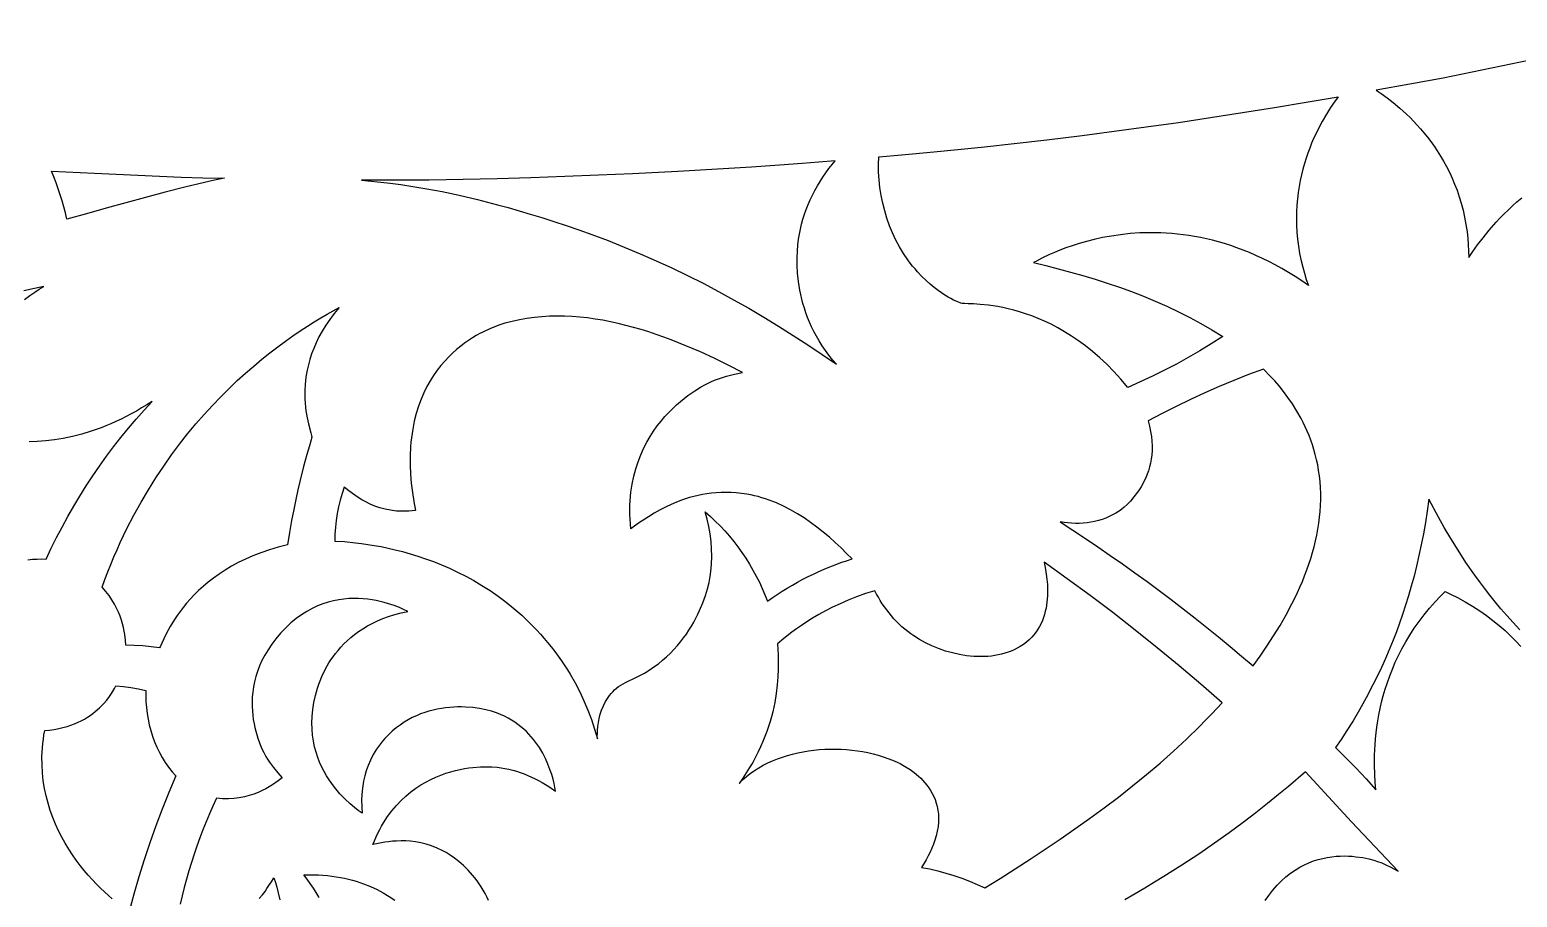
# Model space of a CAD drawing. Extents: x -570 to 570, y -570 to 570.
# Drawn here: x -22.7 to 76.7, y -428 to -370 of the extents above; entities that cross this region are included whole.
import ezdxf

# ---------------------------------------------------------------- set-up
doc = ezdxf.new("R2010")
doc.units = 0
doc.layers.add('LAYER_1', color=18, linetype='CONTINUOUS')
doc.layers.add('LAYER_2', color=174, linetype='CONTINUOUS')

msp = doc.modelspace()

# ---------------------------------------------------------------- linework, layer by layer
at = {"layer": 'LAYER_1'}
for points in [[(78.204, -371.857), (74.971, -372.532), (71.735, -373.191), (70.617, -373.407), (69.496, -373.608), (67.252, -373.996), (67.597, -374.23), (67.98, -374.507), (68.394, -374.829), (68.831, -375.196), (69.286, -375.609), (69.517, -375.833), (69.749, -376.069), (69.982, -376.318), (70.215, -376.578), (70.446, -376.851), (70.676, -377.136), (70.902, -377.433), (71.125, -377.743), (71.342, -378.066), (71.555, -378.402), (71.76, -378.751), (71.958, -379.112), (72.148, -379.487), (72.328, -379.876), (72.499, -380.277), (72.658, -380.692), (72.806, -381.121), (72.94, -381.564), (73.061, -382.02), (73.168, -382.491), (73.259, -382.976), (73.333, -383.474), (73.381, -383.901), (73.413, -384.329), (73.433, -384.758), (73.443, -385.188), (73.717, -384.79), (74.035, -384.349), (74.4, -383.871), (74.813, -383.363), (75.276, -382.834), (75.527, -382.563), (75.791, -382.289), (76.069, -382.014), (76.36, -381.738), (76.664, -381.462), (76.983, -381.188)], [(-23.08, -387.997), (-22.724, -387.736), (-22.398, -387.512), (-22.091, -387.317), (-21.782, -387.125), (-22.419, -387.252), (-23.128, -387.408)], [(-22.847, -405.413), (-22.546, -405.373), (-22.241, -405.351), (-21.936, -405.344), (-21.632, -405.354), (-21.294, -404.635), (-20.941, -403.922), (-20.574, -403.215), (-20.191, -402.515), (-19.794, -401.823), (-19.384, -401.138), (-18.959, -400.461), (-18.52, -399.793), (-18.068, -399.134), (-17.603, -398.485), (-17.125, -397.846), (-16.634, -397.217), (-16.131, -396.598), (-15.615, -395.991), (-15.087, -395.396), (-14.548, -394.813), (-14.9, -395.039), (-15.25, -395.253), (-15.598, -395.455), (-15.944, -395.647), (-16.287, -395.827), (-16.628, -395.996), (-16.966, -396.155), (-17.302, -396.304), (-17.634, -396.442), (-17.964, -396.571), (-18.291, -396.691), (-18.615, -396.801), (-19.253, -396.994), (-19.877, -397.154), (-20.487, -397.282), (-21.082, -397.38), (-21.661, -397.451), (-22.224, -397.496), (-22.768, -397.518)], [(76.848, -410.079), (76.413, -409.608), (75.996, -409.14), (75.597, -408.676), (75.215, -408.215), (74.85, -407.76), (74.501, -407.31), (74.168, -406.866), (73.85, -406.429), (73.259, -405.577), (72.725, -404.759), (72.243, -403.981), (71.81, -403.246), (71.423, -402.562), (70.77, -401.36), (70.664, -402.148), (70.544, -402.918), (70.413, -403.671), (70.271, -404.405), (70.118, -405.122), (69.956, -405.821), (69.785, -406.502), (69.605, -407.166), (69.418, -407.812), (69.223, -408.441), (69.023, -409.052), (68.816, -409.645), (68.605, -410.222), (68.389, -410.781), (68.17, -411.323), (67.948, -411.848), (67.723, -412.355), (67.497, -412.846), (67.043, -413.776), (66.591, -414.639), (66.146, -415.435), (65.713, -416.164), (65.299, -416.827), (64.908, -417.424), (64.546, -417.957), (65.239, -418.644), (65.917, -419.346), (66.583, -420.061), (67.239, -420.783), (67.195, -420.297), (67.162, -419.744), (67.145, -419.131), (67.151, -418.462), (67.164, -418.109), (67.185, -417.745), (67.215, -417.369), (67.254, -416.983), (67.304, -416.587), (67.364, -416.183), (67.437, -415.771), (67.522, -415.351), (67.62, -414.924), (67.733, -414.491), (67.86, -414.053), (68.003, -413.61), (68.162, -413.163), (68.339, -412.713), (68.533, -412.261), (68.746, -411.806), (68.979, -411.351), (69.232, -410.894), (69.506, -410.438), (69.802, -409.983), (70.12, -409.53), (70.462, -409.079), (70.828, -408.631), (71.218, -408.186), (71.535, -407.854), (71.858, -407.526), (72.273, -407.725), (72.685, -407.93), (73.203, -408.215), (73.699, -408.512), (74.174, -408.82), (74.628, -409.137), (75.061, -409.464), (75.474, -409.799), (75.867, -410.141), (76.241, -410.49), (76.597, -410.844), (76.935, -411.203)], [(7.937, -428.183), (7.825, -427.943), (7.706, -427.712), (7.579, -427.488), (7.447, -427.273), (7.309, -427.066), (7.166, -426.868), (7.019, -426.678), (6.869, -426.496), (6.563, -426.158), (6.253, -425.854), (5.946, -425.584), (5.648, -425.349), (5.365, -425.15), (5.103, -424.985), (4.869, -424.857), (4.492, -424.682), (4.121, -424.538), (3.758, -424.424), (3.403, -424.336), (3.057, -424.272), (2.722, -424.23), (2.399, -424.207), (2.088, -424.201), (1.791, -424.209), (1.509, -424.228), (1.244, -424.257), (0.995, -424.293), (0.554, -424.374), (0.195, -424.453), (0.304, -424.187), (0.418, -423.93), (0.536, -423.682), (0.659, -423.443), (0.786, -423.212), (0.917, -422.99), (1.19, -422.57), (1.477, -422.183), (1.777, -421.827), (2.086, -421.5), (2.405, -421.201), (2.731, -420.93), (3.063, -420.684), (3.399, -420.463), (3.737, -420.265), (4.076, -420.09), (4.414, -419.935), (4.749, -419.799), (5.081, -419.682), (5.407, -419.582), (5.725, -419.498), (6.035, -419.428), (6.334, -419.371), (6.621, -419.327), (6.894, -419.293), (7.393, -419.253), (7.816, -419.241), (8.152, -419.246), (8.51, -419.271), (8.771, -419.307), (9.031, -419.352), (9.29, -419.408), (9.547, -419.473), (9.803, -419.548), (10.056, -419.631), (10.307, -419.722), (10.555, -419.822), (10.801, -419.93), (11.042, -420.045), (11.281, -420.167), (11.515, -420.295), (11.971, -420.571), (12.408, -420.87), (12.368, -420.637), (12.313, -420.372), (12.242, -420.077), (12.152, -419.758), (12.04, -419.419), (11.905, -419.066), (11.744, -418.703), (11.554, -418.334), (11.334, -417.964), (11.211, -417.78), (11.08, -417.598), (10.941, -417.418), (10.792, -417.24), (10.634, -417.066), (10.466, -416.896), (10.288, -416.73), (10.099, -416.57), (9.901, -416.415), (9.691, -416.266), (9.47, -416.124), (9.238, -415.989), (8.994, -415.862), (8.738, -415.744), (8.461, -415.636), (8.13, -415.532), (7.751, -415.436), (7.33, -415.355), (6.872, -415.292), (6.384, -415.255), (6.129, -415.246), (5.869, -415.246), (5.604, -415.255), (5.335, -415.273), (5.062, -415.301), (4.786, -415.339), (4.508, -415.389), (4.228, -415.451), (3.948, -415.525), (3.667, -415.613), (3.387, -415.714), (3.108, -415.83), (2.831, -415.961), (2.557, -416.108), (2.286, -416.271), (2.019, -416.452), (1.757, -416.65), (1.5, -416.866), (1.249, -417.102), (1.005, -417.357), (0.851, -417.533), (0.708, -417.711), (0.574, -417.89), (0.45, -418.07), (0.335, -418.25), (0.229, -418.431), (0.042, -418.793), (-0.113, -419.153), (-0.24, -419.509), (-0.341, -419.858), (-0.418, -420.199), (-0.475, -420.529), (-0.513, -420.847), (-0.536, -421.149), (-0.547, -421.433), (-0.54, -421.942), (-0.514, -422.354), (-0.781, -422.165), (-1.023, -421.977), (-1.318, -421.728), (-1.651, -421.417), (-1.827, -421.239), (-2.007, -421.045), (-2.188, -420.836), (-2.37, -420.611), (-2.55, -420.372), (-2.726, -420.117), (-2.896, -419.847), (-3.059, -419.561), (-3.212, -419.261), (-3.355, -418.945), (-3.484, -418.614), (-3.597, -418.268), (-3.694, -417.907), (-3.773, -417.531), (-3.83, -417.14), (-3.865, -416.733), (-3.875, -416.312), (-3.859, -415.876), (-3.815, -415.425), (-3.741, -414.958), (-3.635, -414.477), (-3.494, -413.981), (-3.414, -413.727), (-3.33, -413.494), (-3.211, -413.205), (-3.052, -412.868), (-2.849, -412.494), (-2.73, -412.296), (-2.598, -412.092), (-2.453, -411.884), (-2.295, -411.673), (-2.122, -411.46), (-1.934, -411.246), (-1.732, -411.032), (-1.513, -410.82), (-1.278, -410.611), (-1.026, -410.407), (-0.757, -410.208), (-0.47, -410.015), (-0.164, -409.83), (0.161, -409.654), (0.506, -409.489), (0.87, -409.335), (1.255, -409.194), (1.662, -409.067), (2.09, -408.955), (2.541, -408.86), (2.251, -408.718), (1.973, -408.597), (1.617, -408.46), (1.189, -408.32), (0.951, -408.253), (0.699, -408.19), (0.432, -408.132), (0.153, -408.082), (-0.138, -408.042), (-0.44, -408.012), (-0.752, -407.994), (-1.073, -407.99), (-1.402, -408.002), (-1.738, -408.03), (-2.08, -408.078), (-2.427, -408.146), (-2.778, -408.236), (-3.132, -408.35), (-3.489, -408.49), (-3.846, -408.656), (-4.204, -408.851), (-4.561, -409.076), (-4.917, -409.333), (-5.27, -409.624), (-5.619, -409.949), (-5.964, -410.312), (-6.275, -410.679), (-6.554, -411.047), (-6.802, -411.414), (-7.019, -411.78), (-7.208, -412.144), (-7.369, -412.505), (-7.505, -412.863), (-7.617, -413.217), (-7.707, -413.565), (-7.775, -413.909), (-7.824, -414.246), (-7.854, -414.575), (-7.868, -414.898), (-7.867, -415.211), (-7.852, -415.515), (-7.825, -415.809), (-7.787, -416.093), (-7.74, -416.365), (-7.685, -416.624), (-7.624, -416.871), (-7.49, -417.322), (-7.348, -417.713), (-7.211, -418.037), (-7.091, -418.289), (-6.949, -418.55), (-6.831, -418.742), (-6.705, -418.929), (-6.437, -419.292), (-6.15, -419.64), (-5.849, -419.976), (-6.138, -420.196), (-6.507, -420.448), (-6.719, -420.58), (-6.951, -420.71), (-7.202, -420.837), (-7.471, -420.958), (-7.758, -421.069), (-8.063, -421.169), (-8.385, -421.253), (-8.725, -421.319), (-9.083, -421.364), (-9.457, -421.386), (-9.847, -421.381), (-10.049, -421.368), (-10.254, -421.346), (-10.494, -421.87), (-10.725, -422.399), (-10.948, -422.931), (-11.162, -423.468), (-11.367, -424.008), (-11.563, -424.552), (-11.751, -425.099), (-11.929, -425.649), (-12.098, -426.202), (-12.258, -426.758), (-12.408, -427.316), (-12.549, -427.877), (-12.68, -428.439)], [(-17.217, -428.075), (-17.473, -427.854), (-17.735, -427.615), (-18.002, -427.36), (-18.273, -427.089), (-18.545, -426.801), (-18.817, -426.498), (-19.087, -426.178), (-19.354, -425.844), (-19.617, -425.494), (-19.873, -425.128), (-20.122, -424.748), (-20.361, -424.354), (-20.589, -423.944), (-20.804, -423.521), (-21.005, -423.084), (-21.19, -422.632), (-21.358, -422.168), (-21.507, -421.689), (-21.635, -421.198), (-21.741, -420.694), (-21.823, -420.176), (-21.88, -419.647), (-21.909, -419.105), (-21.911, -418.551), (-21.9, -418.269), (-21.882, -417.985), (-21.856, -417.697), (-21.821, -417.407), (-21.779, -417.114), (-21.727, -416.818), (-21.402, -416.788), (-21.091, -416.746), (-20.794, -416.692), (-20.51, -416.627), (-20.239, -416.551), (-19.981, -416.466), (-19.736, -416.373), (-19.503, -416.272), (-19.283, -416.165), (-19.074, -416.051), (-18.877, -415.933), (-18.692, -415.81), (-18.517, -415.685), (-18.354, -415.556), (-18.058, -415.296), (-17.803, -415.037), (-17.587, -414.786), (-17.406, -414.55), (-17.26, -414.335), (-17.063, -414), (-16.977, -413.835), (-16.47, -413.886), (-15.964, -413.954), (-15.461, -414.038), (-14.961, -414.138), (-14.972, -414.518), (-14.964, -414.902), (-14.936, -415.288), (-14.89, -415.675), (-14.825, -416.061), (-14.742, -416.445), (-14.641, -416.826), (-14.522, -417.202), (-14.386, -417.571), (-14.232, -417.932), (-14.062, -418.285), (-13.875, -418.627), (-13.672, -418.957), (-13.453, -419.274), (-13.218, -419.576), (-12.967, -419.862), (-13.433, -420.966), (-13.879, -422.08), (-14.304, -423.202), (-14.707, -424.332), (-15.088, -425.47), (-15.446, -426.615), (-15.781, -427.767), (-16.09, -428.924)], [(59.845, -428.189), (60.073, -427.857), (60.352, -427.496), (60.638, -427.167), (60.931, -426.87), (61.229, -426.602), (61.532, -426.363), (61.837, -426.151), (62.146, -425.964), (62.455, -425.802), (62.765, -425.663), (63.075, -425.545), (63.382, -425.448), (63.687, -425.369), (63.988, -425.308), (64.284, -425.263), (64.574, -425.233), (64.858, -425.217), (65.134, -425.212), (65.4, -425.218), (65.657, -425.234), (65.903, -425.258), (66.358, -425.323), (66.757, -425.405), (67.091, -425.491), (67.353, -425.572), (67.627, -425.672), (67.909, -425.797), (68.185, -425.936), (68.725, -426.236), (67.162, -424.587), (65.613, -422.927), (64.074, -421.257), (62.542, -419.58), (61.39, -420.558), (60.725, -421.109), (59.999, -421.698), (59.21, -422.32), (58.357, -422.974), (57.438, -423.655), (56.452, -424.36), (55.396, -425.086), (54.271, -425.831), (53.073, -426.589), (52.447, -426.973), (51.802, -427.359), (51.138, -427.747), (50.456, -428.137)], [(-3.39, -427.978), (-3.577, -427.664), (-3.774, -427.357), (-3.978, -427.057), (-4.189, -426.764), (-4.405, -426.481), (-4.077, -426.472), (-3.756, -426.473), (-3.441, -426.482), (-3.134, -426.499), (-2.833, -426.524), (-2.539, -426.557), (-2.252, -426.597), (-1.972, -426.645), (-1.698, -426.7), (-1.431, -426.761), (-1.17, -426.829), (-0.916, -426.902), (-0.426, -427.067), (0.039, -427.253), (0.48, -427.458), (0.896, -427.68), (1.29, -427.917), (1.66, -428.167)], [(-7.386, -428.059), (-7.174, -427.803), (-7.006, -427.578), (-6.88, -427.396), (-6.752, -427.195), (-6.58, -426.938), (-6.413, -426.679), (-6.304, -426.995), (-6.214, -427.296), (-6.117, -427.68), (-6.025, -428.138)]]:
    msp.add_lwpolyline(points, dxfattribs=at)
for points in [[(34.013, -378.452), (35.045, -378.369), (36.268, -378.262), (37.682, -378.13), (39.286, -377.972), (41.081, -377.783), (43.065, -377.564), (45.239, -377.311), (47.602, -377.023), (49.748, -376.748), (51.893, -376.457), (54.035, -376.152), (56.175, -375.833), (58.313, -375.501), (60.45, -375.158), (62.584, -374.804), (64.717, -374.439), (64.472, -374.776), (64.207, -375.166), (63.928, -375.61), (63.642, -376.104), (63.356, -376.647), (63.216, -376.936), (63.078, -377.238), (62.944, -377.55), (62.814, -377.874), (62.69, -378.209), (62.572, -378.556), (62.461, -378.912), (62.358, -379.28), (62.264, -379.657), (62.179, -380.045), (62.105, -380.443), (62.043, -380.85), (61.993, -381.267), (61.956, -381.693), (61.933, -382.129), (61.925, -382.573), (61.933, -383.026), (61.958, -383.488), (62.001, -383.958), (62.062, -384.436), (62.142, -384.922), (62.242, -385.416), (62.344, -385.832), (62.459, -386.244), (62.587, -386.653), (62.724, -387.059), (62.278, -386.751), (61.834, -386.461), (61.392, -386.186), (60.952, -385.928), (60.515, -385.685), (60.081, -385.458), (59.649, -385.245), (59.22, -385.047), (58.793, -384.863), (58.371, -384.692), (57.951, -384.535), (57.535, -384.391), (57.122, -384.26), (56.713, -384.141), (56.309, -384.033), (55.908, -383.938), (55.511, -383.853), (55.119, -383.779), (54.731, -383.715), (54.348, -383.662), (53.97, -383.618), (53.596, -383.583), (53.228, -383.557), (52.865, -383.54), (52.508, -383.531), (52.155, -383.529), (51.469, -383.548), (50.806, -383.593), (50.168, -383.662), (49.556, -383.752), (48.972, -383.859), (48.417, -383.98), (47.891, -384.114), (47.397, -384.255), (46.935, -384.403), (46.507, -384.553), (46.113, -384.703), (45.755, -384.849), (45.434, -384.989), (44.908, -385.238), (44.544, -385.426), (44.352, -385.529), (45.178, -385.729), (46.004, -385.939), (46.829, -386.16), (47.651, -386.394), (48.471, -386.641), (49.286, -386.903), (50.096, -387.179), (50.9, -387.471), (51.696, -387.779), (52.485, -388.105), (53.265, -388.449), (54.035, -388.813), (54.794, -389.196), (55.542, -389.599), (56.276, -390.025), (56.997, -390.472), (56.239, -390.957), (55.47, -391.425), (54.691, -391.877), (53.902, -392.312), (53.103, -392.73), (52.297, -393.131), (51.482, -393.514), (50.659, -393.879), (50.193, -393.327), (49.724, -392.812), (49.252, -392.333), (48.779, -391.89), (48.306, -391.48), (47.834, -391.103), (47.365, -390.757), (46.899, -390.441), (46.437, -390.153), (45.981, -389.892), (45.531, -389.656), (45.09, -389.445), (44.657, -389.257), (44.234, -389.091), (43.822, -388.945), (43.423, -388.818), (43.037, -388.708), (42.665, -388.615), (42.309, -388.537), (41.969, -388.472), (41.344, -388.378), (40.8, -388.322), (40.344, -388.293), (39.985, -388.281), (39.734, -388.275), (39.597, -388.264), (39.499, -388.235), (39.301, -388.161), (39.014, -388.031), (38.84, -387.941), (38.648, -387.833), (38.438, -387.706), (38.213, -387.557), (37.973, -387.386), (37.721, -387.191), (37.456, -386.971), (37.181, -386.724), (36.897, -386.449), (36.605, -386.145), (36.435, -385.956), (36.271, -385.761), (36.113, -385.56), (35.96, -385.355), (35.67, -384.929), (35.403, -384.485), (35.159, -384.025), (34.937, -383.55), (34.738, -383.064), (34.562, -382.567), (34.41, -382.062), (34.281, -381.55), (34.176, -381.034), (34.095, -380.515), (34.038, -379.995), (34.005, -379.477), (33.996, -378.962)], [(31.109, -378.716), (30.009, -378.809), (28.887, -378.899), (27.384, -379.011), (25.499, -379.14), (23.232, -379.282), (20.583, -379.432), (17.551, -379.584), (15.289, -379.685), (13.026, -379.776), (10.762, -379.855), (8.499, -379.921), (6.235, -379.972), (3.97, -380.008), (1.706, -380.027), (-0.558, -380.028), (-0.133, -380.064), (0.744, -380.145), (1.348, -380.213), (2.06, -380.307), (2.88, -380.431), (3.805, -380.589), (4.835, -380.786), (5.968, -381.027), (7.202, -381.317), (8.536, -381.66), (9.24, -381.853), (9.969, -382.061), (10.722, -382.284), (11.499, -382.524), (12.3, -382.781), (13.124, -383.054), (13.973, -383.346), (14.845, -383.657), (15.928, -384.061), (17.004, -384.487), (18.073, -384.934), (19.134, -385.401), (20.187, -385.887), (21.231, -386.392), (22.267, -386.915), (23.295, -387.456), (24.314, -388.013), (25.324, -388.587), (26.326, -389.175), (27.317, -389.779), (28.3, -390.397), (29.273, -391.028), (30.236, -391.672), (31.189, -392.328), (30.924, -392.022), (30.676, -391.712), (30.446, -391.4), (30.231, -391.087), (30.032, -390.772), (29.849, -390.456), (29.68, -390.14), (29.526, -389.825), (29.385, -389.51), (29.258, -389.196), (29.143, -388.884), (29.04, -388.575), (28.949, -388.268), (28.868, -387.964), (28.799, -387.664), (28.739, -387.368), (28.689, -387.077), (28.647, -386.792), (28.589, -386.238), (28.56, -385.711), (28.556, -385.216), (28.573, -384.756), (28.606, -384.334), (28.651, -383.956), (28.705, -383.625), (28.772, -383.29), (28.853, -382.956), (28.946, -382.624), (29.05, -382.295), (29.166, -381.969), (29.294, -381.646), (29.432, -381.327), (29.58, -381.013), (29.739, -380.704), (29.908, -380.4), (30.086, -380.101), (30.274, -379.81), (30.47, -379.525), (30.675, -379.247), (30.888, -378.977)], [(-9.72, -379.884), (-10.385, -380.022), (-11.049, -380.169), (-12.372, -380.482), (-13.69, -380.817), (-15.004, -381.168), (-17.626, -381.898), (-18.937, -382.264), (-20.248, -382.625), (-20.34, -382.212), (-20.444, -381.803), (-20.56, -381.396), (-20.686, -380.992), (-20.823, -380.591), (-20.968, -380.193), (-21.122, -379.799), (-21.283, -379.408), (-18.393, -379.551), (-15.503, -379.691), (-14.057, -379.754), (-12.612, -379.809), (-11.166, -379.853)], [(-2.061, -388.537), (-2.388, -388.934), (-2.684, -389.33), (-2.951, -389.724), (-3.19, -390.115), (-3.402, -390.502), (-3.588, -390.886), (-3.75, -391.265), (-3.889, -391.638), (-4.007, -392.005), (-4.105, -392.365), (-4.183, -392.718), (-4.245, -393.063), (-4.29, -393.398), (-4.32, -393.725), (-4.338, -394.041), (-4.343, -394.346), (-4.337, -394.64), (-4.322, -394.921), (-4.299, -395.189), (-4.269, -395.444), (-4.195, -395.91), (-4.11, -396.314), (-3.951, -396.912), (-3.899, -397.096), (-3.879, -397.195), (-3.889, -397.266), (-3.92, -397.386), (-4.033, -397.775), (-4.206, -398.366), (-4.426, -399.159), (-4.679, -400.159), (-4.813, -400.736), (-4.951, -401.366), (-5.091, -402.048), (-5.23, -402.783), (-5.368, -403.572), (-5.503, -404.413), (-6.123, -404.567), (-6.714, -404.739), (-7.276, -404.929), (-7.81, -405.135), (-8.316, -405.356), (-8.794, -405.59), (-9.247, -405.835), (-9.673, -406.09), (-10.075, -406.354), (-10.453, -406.625), (-10.807, -406.902), (-11.139, -407.182), (-11.448, -407.465), (-11.736, -407.749), (-12.003, -408.032), (-12.25, -408.313), (-12.478, -408.591), (-12.687, -408.863), (-12.878, -409.129), (-13.052, -409.387), (-13.351, -409.872), (-13.59, -410.307), (-13.774, -410.68), (-13.909, -410.977), (-14, -411.188), (-14.053, -411.3), (-14.615, -411.224), (-15.18, -411.167), (-15.746, -411.128), (-16.312, -411.107), (-16.336, -410.782), (-16.384, -410.389), (-16.421, -410.171), (-16.469, -409.939), (-16.53, -409.696), (-16.604, -409.444), (-16.695, -409.183), (-16.802, -408.915), (-16.928, -408.641), (-17.074, -408.364), (-17.242, -408.083), (-17.433, -407.802), (-17.65, -407.521), (-17.893, -407.241), (-17.703, -406.723), (-17.508, -406.212), (-17.308, -405.71), (-17.102, -405.216), (-16.892, -404.731), (-16.676, -404.253), (-16.231, -403.322), (-15.77, -402.423), (-15.292, -401.555), (-14.8, -400.718), (-14.295, -399.912), (-13.779, -399.136), (-13.253, -398.389), (-12.718, -397.671), (-12.177, -396.982), (-11.629, -396.321), (-11.078, -395.688), (-10.523, -395.082), (-9.967, -394.504), (-9.412, -393.951), (-8.857, -393.425), (-8.306, -392.924), (-7.759, -392.449), (-7.218, -391.998), (-6.684, -391.571), (-6.159, -391.168), (-5.644, -390.788), (-5.141, -390.431), (-4.65, -390.097), (-4.174, -389.785), (-3.714, -389.494), (-3.271, -389.224), (-2.847, -388.975)], [(3.043, -402.098), (2.821, -402.128), (2.603, -402.148), (2.39, -402.159), (2.181, -402.161), (1.976, -402.155), (1.776, -402.141), (1.39, -402.093), (1.021, -402.018), (0.672, -401.922), (0.342, -401.808), (0.031, -401.678), (-0.26, -401.538), (-0.531, -401.39), (-0.781, -401.237), (-1.011, -401.085), (-1.406, -400.792), (-1.714, -400.54), (-1.859, -400.975), (-1.986, -401.417), (-2.095, -401.866), (-2.184, -402.319), (-2.253, -402.775), (-2.303, -403.233), (-2.334, -403.692), (-2.344, -404.151), (-1.695, -404.191), (-0.956, -404.262), (-0.556, -404.312), (-0.137, -404.371), (0.299, -404.442), (0.751, -404.525), (1.217, -404.621), (1.698, -404.731), (2.19, -404.856), (2.693, -404.997), (3.206, -405.154), (3.726, -405.329), (4.254, -405.522), (4.788, -405.734), (5.326, -405.967), (5.866, -406.221), (6.409, -406.496), (6.952, -406.795), (7.494, -407.117), (8.034, -407.464), (8.571, -407.837), (9.102, -408.236), (9.628, -408.662), (10.147, -409.117), (10.656, -409.6), (11.156, -410.114), (11.402, -410.382), (11.645, -410.658), (11.884, -410.943), (12.121, -411.235), (12.354, -411.535), (12.583, -411.844), (12.809, -412.161), (13.03, -412.486), (13.212, -412.767), (13.388, -413.052), (13.72, -413.634), (14.028, -414.231), (14.311, -414.84), (14.571, -415.461), (14.807, -416.091), (15.019, -416.728), (15.21, -417.37), (15.203, -417.204), (15.204, -417.008), (15.214, -416.788), (15.237, -416.546), (15.274, -416.287), (15.327, -416.016), (15.399, -415.736), (15.492, -415.451), (15.609, -415.167), (15.752, -414.886), (15.833, -414.749), (15.922, -414.614), (16.019, -414.482), (16.123, -414.354), (16.235, -414.229), (16.356, -414.11), (16.486, -413.996), (16.624, -413.887), (16.772, -413.785), (16.93, -413.689), (17.097, -413.601), (17.274, -413.52), (17.65, -413.353), (18.008, -413.174), (18.351, -412.983), (18.678, -412.782), (18.989, -412.571), (19.286, -412.351), (19.568, -412.123), (19.835, -411.887), (20.088, -411.645), (20.327, -411.398), (20.553, -411.145), (20.766, -410.889), (20.967, -410.629), (21.154, -410.367), (21.33, -410.103), (21.494, -409.839), (21.647, -409.575), (21.788, -409.312), (21.919, -409.051), (22.039, -408.792), (22.25, -408.285), (22.424, -407.799), (22.562, -407.34), (22.669, -406.914), (22.746, -406.529), (22.796, -406.19), (22.841, -405.69), (22.856, -405.187), (22.844, -404.682), (22.806, -404.177), (22.742, -403.675), (22.656, -403.176), (22.547, -402.682), (22.417, -402.196), (22.758, -402.499), (23.09, -402.813), (23.412, -403.139), (23.725, -403.476), (24.027, -403.823), (24.319, -404.181), (24.6, -404.547), (24.87, -404.922), (25.128, -405.306), (25.373, -405.696), (25.607, -406.094), (25.827, -406.499), (26.035, -406.909), (26.228, -407.325), (26.408, -407.745), (26.574, -408.169), (26.897, -407.941), (27.225, -407.72), (27.558, -407.505), (27.896, -407.296), (28.238, -407.094), (28.584, -406.898), (28.934, -406.71), (29.288, -406.528), (29.645, -406.354), (30.006, -406.187), (30.37, -406.027), (30.737, -405.875), (31.107, -405.731), (31.479, -405.595), (31.853, -405.466), (32.23, -405.346), (31.867, -404.975), (31.492, -404.608), (31.106, -404.247), (30.71, -403.894), (30.302, -403.551), (29.884, -403.221), (29.456, -402.904), (29.018, -402.604), (28.571, -402.321), (28.114, -402.059), (27.649, -401.819), (27.175, -401.603), (26.692, -401.413), (26.448, -401.328), (26.202, -401.251), (25.954, -401.181), (25.703, -401.119), (25.452, -401.065), (25.198, -401.019), (24.839, -400.968), (24.488, -400.932), (24.143, -400.91), (23.806, -400.903), (23.476, -400.908), (23.153, -400.926), (22.837, -400.955), (22.528, -400.995), (22.227, -401.045), (21.933, -401.105), (21.646, -401.173), (21.368, -401.249), (21.096, -401.333), (20.832, -401.423), (20.328, -401.62), (19.854, -401.834), (19.412, -402.06), (19.002, -402.291), (18.623, -402.523), (17.966, -402.962), (17.442, -403.333), (17.413, -403.005), (17.393, -402.684), (17.382, -402.37), (17.38, -402.062), (17.386, -401.76), (17.4, -401.464), (17.422, -401.175), (17.452, -400.891), (17.488, -400.614), (17.532, -400.343), (17.64, -399.819), (17.772, -399.319), (17.927, -398.842), (18.102, -398.388), (18.295, -397.957), (18.505, -397.549), (18.728, -397.162), (18.964, -396.797), (19.208, -396.453), (19.461, -396.13), (19.718, -395.828), (19.979, -395.546), (20.241, -395.284), (20.501, -395.041), (20.758, -394.817), (21.01, -394.613), (21.253, -394.426), (21.709, -394.108), (22.108, -393.858), (22.432, -393.676), (22.789, -393.499), (23.043, -393.392), (23.301, -393.295), (23.563, -393.206), (23.827, -393.126), (24.362, -392.986), (24.902, -392.869), (23.991, -392.403), (23.057, -391.948), (22.102, -391.508), (21.129, -391.089), (20.637, -390.889), (20.141, -390.696), (19.642, -390.511), (19.14, -390.334), (18.636, -390.167), (18.129, -390.009), (17.621, -389.862), (17.111, -389.726), (16.6, -389.601), (16.088, -389.489), (15.576, -389.39), (15.063, -389.305), (14.551, -389.234), (14.039, -389.178), (13.528, -389.138), (13.018, -389.114), (12.51, -389.107), (12.003, -389.117), (11.499, -389.146), (10.997, -389.194), (10.497, -389.261), (10.001, -389.349), (9.509, -389.458), (9.02, -389.588), (8.693, -389.688), (8.393, -389.796), (8.02, -389.949), (7.588, -390.153), (7.353, -390.276), (7.11, -390.413), (6.857, -390.565), (6.599, -390.733), (6.336, -390.918), (6.07, -391.121), (5.802, -391.341), (5.535, -391.58), (5.27, -391.838), (5.009, -392.115), (4.753, -392.414), (4.504, -392.733), (4.264, -393.075), (4.034, -393.439), (3.817, -393.826), (3.613, -394.237), (3.425, -394.672), (3.254, -395.133), (3.103, -395.619), (2.971, -396.132), (2.862, -396.672), (2.777, -397.24), (2.744, -397.542), (2.718, -397.846), (2.69, -398.454), (2.691, -399.065), (2.717, -399.676), (2.768, -400.286), (2.841, -400.894), (2.933, -401.499)], [(59.028, -412.503), (59.497, -411.852), (59.957, -411.183), (60.403, -410.496), (60.833, -409.794), (61.243, -409.076), (61.63, -408.345), (61.814, -407.975), (61.991, -407.602), (62.161, -407.226), (62.323, -406.848), (62.476, -406.467), (62.622, -406.084), (62.758, -405.699), (62.885, -405.312), (63.002, -404.923), (63.11, -404.533), (63.206, -404.141), (63.292, -403.748), (63.366, -403.354), (63.429, -402.958), (63.479, -402.562), (63.517, -402.166), (63.542, -401.768), (63.554, -401.371), (63.552, -400.973), (63.536, -400.575), (63.506, -400.182), (63.464, -399.8), (63.411, -399.427), (63.346, -399.064), (63.272, -398.711), (63.188, -398.367), (63.095, -398.034), (62.994, -397.709), (62.885, -397.395), (62.769, -397.089), (62.647, -396.794), (62.519, -396.507), (62.385, -396.23), (62.248, -395.962), (61.961, -395.454), (61.665, -394.982), (61.363, -394.546), (61.06, -394.145), (60.763, -393.779), (60.476, -393.447), (60.204, -393.149), (59.725, -392.654), (58.734, -393.022), (57.75, -393.409), (56.773, -393.815), (55.804, -394.239), (54.843, -394.682), (53.891, -395.142), (52.947, -395.62), (52.013, -396.115), (52.109, -396.47), (52.183, -396.815), (52.235, -397.15), (52.267, -397.474), (52.281, -397.787), (52.276, -398.09), (52.256, -398.382), (52.22, -398.664), (52.171, -398.935), (52.108, -399.195), (52.035, -399.445), (51.951, -399.684), (51.859, -399.912), (51.759, -400.129), (51.652, -400.335), (51.54, -400.531), (51.425, -400.715), (51.307, -400.889), (51.067, -401.203), (50.833, -401.473), (50.612, -401.699), (50.416, -401.879), (50.254, -402.015), (50.074, -402.151), (49.863, -402.285), (49.643, -402.407), (49.415, -402.517), (49.179, -402.615), (48.938, -402.701), (48.692, -402.775), (48.441, -402.836), (48.187, -402.887), (47.93, -402.925), (47.672, -402.951), (47.414, -402.966), (47.156, -402.97), (46.899, -402.962), (46.644, -402.942), (46.393, -402.911), (46.145, -402.869), (46.988, -403.418), (47.826, -403.974), (48.66, -404.537), (49.489, -405.108), (50.313, -405.685), (51.133, -406.27), (51.947, -406.861), (52.756, -407.46), (53.56, -408.066), (54.359, -408.679), (55.152, -409.299), (55.939, -409.925), (56.72, -410.559), (57.496, -411.2), (58.265, -411.848)], [(56.959, -414.965), (55.531, -413.719), (54.086, -412.493), (52.623, -411.286), (51.144, -410.1), (49.648, -408.935), (48.136, -407.792), (46.607, -406.671), (45.063, -405.573), (45.158, -406.056), (45.207, -406.356), (45.249, -406.689), (45.279, -407.048), (45.293, -407.429), (45.287, -407.825), (45.254, -408.232), (45.226, -408.437), (45.19, -408.643), (45.144, -408.849), (45.09, -409.055), (45.025, -409.258), (44.949, -409.46), (44.862, -409.659), (44.762, -409.854), (44.65, -410.045), (44.525, -410.231), (44.386, -410.412), (44.232, -410.587), (44.063, -410.754), (43.878, -410.914), (43.677, -411.066), (43.459, -411.209), (43.266, -411.32), (43.066, -411.42), (42.861, -411.509), (42.652, -411.589), (42.437, -411.658), (42.218, -411.718), (41.995, -411.767), (41.769, -411.808), (41.54, -411.839), (41.308, -411.861), (41.074, -411.875), (40.839, -411.88), (40.601, -411.876), (40.363, -411.865), (40.124, -411.845), (39.885, -411.818), (39.407, -411.741), (38.934, -411.636), (38.468, -411.504), (38.011, -411.347), (37.569, -411.166), (37.143, -410.963), (36.737, -410.741), (36.355, -410.5), (36.15, -410.356), (35.95, -410.205), (35.755, -410.046), (35.565, -409.88), (35.38, -409.707), (35.201, -409.529), (35.027, -409.344), (34.859, -409.153), (34.697, -408.957), (34.542, -408.757), (34.392, -408.551), (34.25, -408.342), (34.114, -408.128), (33.985, -407.912), (33.864, -407.692), (33.75, -407.469), (33.121, -407.669), (32.525, -407.883), (31.961, -408.106), (31.427, -408.338), (30.924, -408.576), (30.451, -408.818), (30.007, -409.063), (29.591, -409.308), (29.204, -409.551), (28.845, -409.791), (28.512, -410.025), (28.206, -410.25), (27.671, -410.67), (27.234, -411.035), (27.263, -411.389), (27.285, -411.788), (27.297, -412.229), (27.294, -412.708), (27.272, -413.222), (27.228, -413.77), (27.158, -414.346), (27.057, -414.949), (26.994, -415.259), (26.922, -415.575), (26.84, -415.896), (26.748, -416.222), (26.645, -416.552), (26.531, -416.885), (26.406, -417.223), (26.268, -417.563), (26.118, -417.907), (25.955, -418.252), (25.778, -418.6), (25.587, -418.949), (25.382, -419.3), (25.161, -419.651), (24.925, -420.003), (24.672, -420.355), (24.911, -420.122), (25.163, -419.902), (25.428, -419.695), (25.704, -419.5), (25.992, -419.318), (26.29, -419.148), (26.598, -418.992), (26.914, -418.847), (27.239, -418.715), (27.571, -418.595), (27.91, -418.488), (28.254, -418.392), (28.604, -418.309), (28.958, -418.238), (29.316, -418.179), (29.677, -418.131), (30.04, -418.096), (30.404, -418.072), (30.77, -418.06), (31.135, -418.06), (31.499, -418.071), (31.862, -418.094), (32.223, -418.129), (32.581, -418.174), (32.935, -418.231), (33.284, -418.3), (33.629, -418.379), (33.967, -418.47), (34.299, -418.571), (34.624, -418.684), (34.94, -418.807), (35.247, -418.942), (35.445, -419.036), (35.629, -419.133), (35.854, -419.265), (36.111, -419.432), (36.387, -419.635), (36.672, -419.876), (36.815, -420.011), (36.956, -420.155), (37.094, -420.309), (37.227, -420.473), (37.354, -420.647), (37.475, -420.831), (37.586, -421.025), (37.688, -421.23), (37.778, -421.444), (37.855, -421.67), (37.918, -421.906), (37.966, -422.153), (37.997, -422.411), (38.01, -422.679), (38.004, -422.959), (37.976, -423.25), (37.926, -423.553), (37.853, -423.866), (37.77, -424.144), (37.673, -424.418), (37.563, -424.687), (37.442, -424.951), (37.311, -425.212), (37.172, -425.469), (36.878, -425.971), (37.423, -426.077), (37.965, -426.204), (38.502, -426.35), (39.035, -426.516), (39.562, -426.698), (40.082, -426.898), (40.596, -427.114), (41.101, -427.344), (42.116, -426.71), (43.128, -426.068), (44.136, -425.417), (45.139, -424.756), (46.135, -424.085), (47.123, -423.401), (48.102, -422.705), (49.071, -421.994), (50.027, -421.269), (50.97, -420.529), (51.898, -419.771), (52.81, -418.996), (53.705, -418.203), (54.581, -417.39), (55.438, -416.557), (55.858, -416.132), (56.273, -415.702)]]:
    msp.add_lwpolyline(points, close=True, dxfattribs=at)
at = {"layer": 'LAYER_2'}
msp.add_lwpolyline([(0, 570, 0.414214), (-570, 0, 0.414214), (0, -570, 0.414214), (570, 0, 0.414214)], format="xyb", close=True, dxfattribs=at)

doc.saveas('drawing.dxf')
